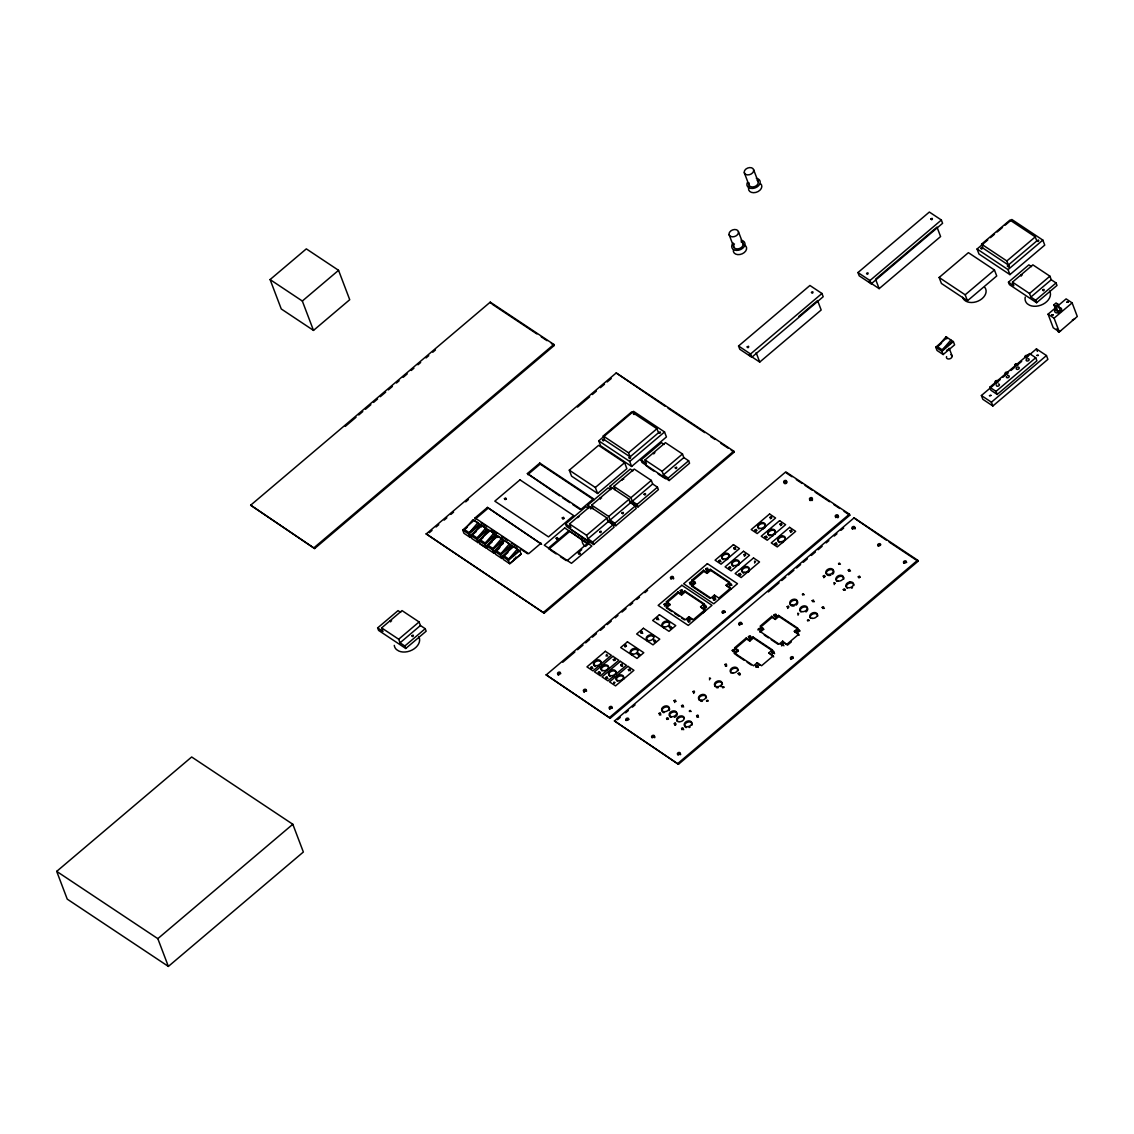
<?xml version="1.0" encoding="UTF-8"?>
<svg xmlns="http://www.w3.org/2000/svg" width="1134" height="1134" viewBox="0 0 1134 1134"><rect width="100%" height="100%" fill="white"/><g stroke="black" fill="none" stroke-linecap="round" stroke-linejoin="round"><path stroke-width="1.5" d="M606.166 678.742L607.229 677.763L607.966 678.614M670.307 628.746L671.838 627.825M729.275 568.687L730.792 567.78M592.954 668.479L592.246 667.756L591.112 668.493M681.888 706.992L683.037 706.085L683.66 706.992M681.945 729.715L683.107 728.793L683.717 729.715M755.357 531.336L756.959 530.542M735.144 651.526L734.222 650.491L732.621 651.469M630.532 670.832L629.937 670.038L628.746 670.704M641.008 633.296L642.241 632.446L642.723 633.424M719.239 561.897L720.232 561.061L721.068 561.826M765.407 526.757L765.592 525.978A3.926 2.764 -20.8 0 0 762.02 523.61L761.027 523.837A3.926 2.764 -20.8 0 0 758.958 528.912M748.78 637.946L751.247 637.124M758.079 630.05C763.508 625.869 754.294 630.603 760.234 628.931M756.009 667.26L757.725 666.083L758.405 667.43M774.281 616.329L775.996 615.152L776.818 616.244M656.997 619.731L658.06 618.909L658.826 619.745M729.502 585.739L730.693 584.733L732.011 585.144M615.082 682.625C612.204 680.839 615.549 683.774 613.82 683.278M556.553 539.26L558.396 539.203M578.623 553.945L580.48 553.888M600.496 673.525L599.546 674.177M755.627 561.628C753.132 560.281 755.797 561.925 754.535 563.017M666.948 719.452L668.536 718.913M710.579 678.43C708.169 677.041 710.55 678.812 709.473 679.819M774.607 653.708L773.586 652.362L772.24 653.794M783.92 645.813L782.899 644.481L781.539 645.898M822.589 608.405L824.418 608.334M607.781 656.062C604.294 654.786 608.731 653.156 606.095 656.047M777.116 544.816L776.492 543.796L775.5 544.93M798.79 613.763C796.919 612.19 798.138 614.203 798.081 615.209M858.721 577.73L860.182 577.22M735.853 549.423L735.3 548.374L734.251 549.494M689.486 711.5C692.902 709.246 686.325 711.387 691.216 711.457M613.763 660.569L615.238 660.13M848.714 570.997L850.472 571.026M464.458 529.564L472.991 519.656L477.797 522.845L478.562 524.872L469.263 532.753L464.458 529.564L467.109 527.31M469.263 532.753L477.797 522.845M472.354 534.823L480.901 524.9L485.692 528.104L486.472 530.131L477.159 538.012L472.354 534.823L476.351 531.435M477.159 538.012L485.692 528.104M480.433 539.926L488.967 530.017L493.772 533.207L494.537 535.234L485.239 543.129L480.433 539.926L483.084 537.672M485.239 543.129L493.772 533.207M488.159 545.326L496.692 535.418L501.497 538.622L502.263 540.635L492.964 548.53L488.159 545.326L492.142 541.953M492.964 548.53L501.497 538.622M496.054 550.585L504.602 540.677L509.407 543.866L510.172 545.893L500.859 553.789L496.054 550.585L500.051 547.212M500.859 553.789L509.407 543.866M503.964 555.844L512.497 545.936L517.302 549.125L518.068 551.152L508.769 559.034L503.964 555.844L507.947 552.456M508.769 559.034L517.302 549.125M942.311 349.924L950.859 340.016L951.624 342.029L942.311 349.924L937.506 346.721L946.054 336.812L953.368 341.589L954.601 344.849L943.162 354.545L937.01 350.449L935.763 347.174L947.202 337.478M504.913 499.527L506.416 499.116M562.747 518.819L564.25 518.451M706.836 701.322C710.111 698.771 703.477 701.492 708.226 701.039M722.812 687.771C726.214 685.234 719.466 687.941 724.016 687.402M698.501 717.241L697.934 716.107L697.041 717.283M812.639 601.559L814.368 601.672M807.578 620.822C811.448 618.696 804.289 620.652 809.194 620.582M1015.242 364.397L1015.525 364.127A1.559 1.091 -20.8 0 1 1017.935 364.453A1.559 1.091 -20.8 0 1 1015.851 366.013A1.559 1.091 -20.8 0 1 1015.525 364.127M1016.73 367.6L1016.532 367.785A1.559 1.091 -20.8 0 0 1017.028 369.386A1.559 1.091 -20.8 0 0 1019.168 368.352A1.559 1.091 -20.8 0 0 1017.921 367.104M843.866 590.261L845.354 590.006M995.411 381.194L995.695 380.939A1.559 1.091 -20.8 0 1 998.09 381.293A1.559 1.091 -20.8 0 1 995.978 382.838A1.559 1.091 -20.8 0 1 995.695 380.939M802.589 594.826C805.948 592.515 799.328 594.712 804.261 594.74M270.09 279.574L306.322 248.87L338.556 270.317L349.726 299.702L313.494 330.405L281.26 308.958L270.09 279.574L302.324 301.02L313.494 330.405M302.324 301.02L338.556 270.317M250.671 505.197L490.257 302.14L553.846 344.438L554.242 345.473L314.642 548.544L250.671 505.197L314.642 548.544M345.289 426.384L356.048 417.255M358.741 414.973L362.781 411.557M365.474 409.275L370.861 404.71M373.554 402.428L377.594 398.998M380.273 396.716L385.659 392.166M388.352 389.883L392.392 386.453M396.432 383.037L399.125 380.755M403.165 377.324L407.205 373.908M411.231 370.478L413.924 368.21M417.964 364.779L420.657 362.497M426.044 357.933L428.737 355.651M432.777 352.235L435.47 349.952M314.26 547.509L553.846 344.438M426.242 533.93L616.216 372.944L733.741 451.134L734.137 452.168L544.178 613.168L426.242 533.93L544.178 613.168M429.332 532.697L432.026 530.4M436.066 526.984L438.759 524.702M444.159 520.123L446.853 517.841M450.893 514.425L453.586 512.143M465.705 501.866L468.399 499.57M577.532 407.092L589.666 396.815M592.359 394.533L596.399 391.102M600.439 387.672L604.479 384.256M607.172 381.974L611.226 378.543M56.7 871.38L191.674 756.988L292.813 824.262L303.359 852.017L168.371 966.409L67.246 899.134L56.7 871.38L157.824 938.654L168.371 966.409M487.833 508.457L475.401 518.989L475.004 517.954L487.436 507.422L541.528 544.178L487.436 507.422M527.353 473.587L539.77 463.069L593.465 498.79L581.047 509.308L527.353 473.587L559.672 495.87M527.749 474.622L540.167 464.104L539.77 463.069M462.715 530.017L474.154 520.322L480.306 524.418L468.881 534.114L470.114 537.374L472.651 535.22L470.27 537.488L463.948 533.278L462.715 530.017L468.881 534.114M478.179 542.747L471.857 538.537L470.61 535.276L482.049 525.581L488.215 529.677L476.776 539.373L478.009 542.633M478.69 540.379L490.129 530.684L496.281 534.78L484.842 544.476L486.089 547.75L479.923 543.64L478.69 540.379L484.842 544.476M603.26 435.98L631.666 411.897L656.955 428.723L658.485 432.763L630.079 456.86L604.791 440.035L603.26 435.98L628.534 452.806L630.079 456.86M377.636 627.91L382.98 631.468L381.634 627.896L402.017 610.602L419.084 621.956L420.445 625.529L425.222 628.704L426.157 631.199L405.759 648.478L378.586 630.405L377.636 627.91L398.034 610.631L400.713 612.403M598.752 440.857L633.566 411.344L664.538 431.955L666.438 436.944L631.624 466.457L600.651 445.846L598.752 440.857L629.724 461.453L631.624 466.457M569.296 470.171L598.568 445.364L624.607 462.686L626.875 468.668L597.604 493.474L571.564 476.152L569.296 470.171L595.336 487.492L597.604 493.474M493.97 553.25L487.648 549.054L486.415 545.78L497.854 536.084L504.02 540.195L492.581 549.877L493.814 553.151L498.903 548.842M501.88 558.509L495.558 554.299L494.311 551.039L503.212 543.498M738.546 345.998L809.931 285.485L821.952 293.479L823.185 296.739L751.785 357.253L739.779 349.258L738.546 345.998L750.552 353.992L751.785 357.253M405.759 648.478L404.824 645.997L400.047 642.822L398.686 639.236L419.084 621.956M501.724 558.41L500.477 555.136L511.916 545.44L505.75 541.343M400.047 642.822L420.445 625.529M502.22 556.298L513.659 546.602L519.811 550.699L521.059 553.959L509.62 563.655L508.372 560.394L502.22 556.298L503.453 559.558L509.776 563.768L521.215 554.072M628.534 452.806L656.955 428.723M404.824 645.997L425.222 628.704M750.552 353.992L821.952 293.479M508.372 560.394L519.811 550.699M595.336 487.492L624.607 462.686M798.875 316.386L817.586 300.538L821.172 310.007L759.723 362.086L748.979 354.942M629.724 461.453L664.538 431.955M857.956 272.557L929.356 212.044L941.362 220.024L942.595 223.299L871.21 283.812L859.189 275.817L857.956 272.557L869.962 280.537L871.21 283.812M541.131 543.143L528.699 553.676L475.004 517.954M607.696 521.101L613.111 524.744L614.061 527.239L593.663 544.518L566.476 526.445L565.526 523.951L585.924 506.671L588.603 508.443M588.645 507.649L587.71 505.169L608.093 487.875L610.772 489.661M610.815 488.853L609.879 486.373L630.277 469.079L632.942 470.865M641.036 459.965L646.394 463.522L645.033 459.936L665.431 442.657L682.484 453.997L683.845 457.583L688.621 460.758L689.557 463.239L669.159 480.532L641.986 462.445L641.036 459.965L661.434 442.671L664.113 444.457M565.526 523.951L570.884 527.508L569.523 523.936L589.921 506.643L590.828 509.038M593.054 508.727L591.693 505.14L612.091 487.847M615.223 489.931L613.863 486.344L634.26 469.065L651.313 480.405L652.674 483.991L657.451 487.166L658.4 489.661L638.003 506.941L629.413 501.228M569.282 531.775L548.899 549.054L548.502 548.02L568.899 530.74L588.078 544.277L585.527 546.432M869.962 280.537L941.362 220.024M593.663 544.518L592.713 542.038L587.936 538.863L586.576 535.276L606.973 517.997L587.71 505.169M629.866 502.305L635.281 505.962L636.231 508.443L615.833 525.737L614.883 523.242L610.106 520.067L608.745 516.48L629.143 499.201L609.879 486.373M638.003 506.941L637.053 504.46L632.276 501.271L630.915 497.698L651.313 480.405M669.159 480.532L668.224 478.038L663.447 474.863L662.086 471.29L682.484 453.997M879.148 288.646L940.596 236.552L936.996 227.083L875.547 279.177L879.148 288.646L868.403 281.487M587.936 538.863L608.334 521.569L606.973 517.997M610.106 520.067L630.504 502.787L629.143 499.201M632.276 501.271L652.674 483.991M663.447 474.863L683.845 457.583M567.298 560.522L587.696 543.243L588.078 544.277M579.162 551.847L581.714 549.678M592.713 542.038L613.111 524.744M614.883 523.242L635.281 505.962M637.053 504.46L657.451 487.166M668.224 478.038L688.621 460.758M157.824 938.654L292.813 824.262M543.781 612.133L733.741 451.134M939.136 277.476L968.408 252.669L994.447 269.991L996.729 275.973L967.458 300.779L941.418 283.457L939.136 277.476L965.176 294.797L967.458 300.779M981.562 244.15L1009.983 220.067L1035.271 236.893L1036.802 240.932L1008.381 265.016L983.107 248.204L981.562 244.15L1006.85 260.976L1009.331 267.511M1005.178 225.184L1011.868 219.514L1042.841 240.11L1044.74 245.114L1009.926 274.612L978.968 254.016L977.069 249.012L987.771 239.94M990.45 237.672L994.475 234.27M997.14 232.002L1002.499 227.452M965.176 294.797L994.447 269.991M1006.85 260.976L1035.271 236.893M1009.926 274.612L1008.041 269.623L1042.841 240.11M1008.466 282.153L1013.824 285.711L1012.464 282.125L1032.861 264.846L1049.914 276.186L1051.275 279.772L1056.052 282.947L1057.001 285.442L1036.604 302.721L1009.416 284.634L1008.466 282.153L1028.864 264.86L1031.543 266.646M546.234 674.9L785.805 471.857L849.409 514.17L849.805 515.205L610.22 718.247L546.234 674.9L610.22 718.247M562.776 662.256L574.881 651.979M577.575 649.711L582.961 645.147M585.654 642.865L589.694 639.434M592.387 637.152L596.427 633.736M600.467 630.306L604.493 626.889M607.186 624.607L611.226 621.191M615.266 617.761L617.959 615.478M621.999 612.062L626.039 608.632M630.079 605.216L632.758 602.934M636.798 599.517L639.491 597.235M644.877 592.671L647.571 590.389M937.506 346.721L941.504 343.347M943.162 354.545L941.929 351.285L953.368 341.589M1036.604 302.721L1035.654 300.241L1030.877 297.051L1029.516 293.479L1049.914 276.186M678.061 591.863L678.444 592.898L666.792 602.778L666.409 601.743L678.061 591.863L681.591 594.996L685.149 591.976L684.752 590.942L681.194 593.961M703.562 570.246L703.959 571.281L692.307 581.161L691.91 580.126L703.562 570.246L707.092 573.379L710.649 570.374L710.253 569.325L706.709 572.344M1030.877 297.051L1051.275 279.772M666.409 601.743L669.542 603.827L665.998 606.846L685.375 619.731L688.919 616.726L693.342 619.66L704.994 609.794L700.571 606.846L704.129 603.841L684.752 590.942M709.884 598.228L691.896 586.264L691.499 585.229L695.057 582.21L691.91 580.126M669.542 603.827L669.939 604.861L666.395 607.881L671.923 611.566M691.896 586.264L695.454 583.259L695.057 582.21M1035.654 300.241L1056.052 282.947M1053.925 304.762L1056.066 302.962L1057.951 304.224L1060.134 309.936L1057.994 311.737L1056.094 310.475L1053.925 304.762L1055.825 306.024L1057.994 311.737M710.253 569.325L729.63 582.224L726.072 585.229L730.494 588.177L718.843 598.043L714.42 595.109L710.876 598.114L691.499 585.229M1055.825 306.024L1057.951 304.224M686.949 619.759L689.316 617.761L688.919 616.726M1048.071 314.175L1054.081 318.172L1059.255 331.78L1053.231 327.769L1048.071 314.175L1066.116 298.88L1072.126 302.877L1077.3 316.485L1058.887 332.305L1057.03 328.633M702.797 613.012L705.391 610.829L700.571 606.846M1054.081 318.172L1072.126 302.877M989.798 387.218L1029.488 353.567L1035.739 357.72L1036.901 360.796L997.211 394.448L990.96 390.294L989.798 387.218L996.035 391.372L997.211 394.448M1028.382 355.707L1036.433 348.889L1046.469 355.552L1047.901 359.35L992.874 405.986L982.838 399.31L981.392 395.525L1000.188 379.607M1002.881 377.324L1005.56 375.056M1010.933 370.506L1014.958 367.09M1017.637 364.808L1021.663 361.392M1058.263 331.879L1060.673 330.802M609.837 717.212L849.409 514.17M996.035 391.372L1035.739 357.72M614.472 720.955L854.044 517.898L917.647 560.21L918.044 561.259L678.458 764.302L614.472 720.955L678.458 764.302M992.874 405.986L991.428 402.201L1046.469 355.552M617.548 719.707L620.241 717.425M625.628 712.861L628.321 710.579M632.361 707.162L635.054 704.88M768.299 591.948L779.072 582.819M781.765 580.537L785.791 577.121M788.484 574.839L793.871 570.274M796.564 567.992L800.604 564.576M803.297 562.294L807.337 558.864M811.377 555.447L815.403 552.017M818.096 549.735L822.136 546.319M826.176 542.903L828.869 540.62M834.255 536.056L836.949 533.774M840.974 530.343L843.668 528.061M734.648 647.783L737.78 649.881L734.237 652.886L734.634 653.935L738.177 650.916L734.648 647.783L746.3 637.918L749.829 641.05L753.387 638.031L752.99 636.996L749.432 640.001M774.947 618.384L778.491 615.379L778.888 616.414L775.33 619.433L771.8 616.301L760.149 626.166L763.678 629.299L760.134 632.318L759.737 631.269L763.295 628.264M735.03 648.832L746.682 638.952L746.3 637.918M771.8 616.301L772.197 617.335L760.545 627.215L763.678 629.299M752.99 636.996L772.367 649.881L768.809 652.901L773.246 655.849L761.594 665.729L757.158 662.766L753.614 665.786L734.237 652.886M791.376 641.858L787.492 645.147L782.658 641.149L779.115 644.169L759.737 631.269M799.144 635.267L794.31 631.284L797.868 628.264L778.491 615.379M794.707 632.318L798.265 629.299L778.888 616.414M787.109 644.112L798.747 634.232L794.31 631.284M678.075 763.267L917.647 560.21M660.782 715.044L660.484 713.81L659.478 715.058M622.594 666.296L622.283 665.063L621.191 666.154M1005.518 372.661A1.503 1.049 -20.8 0 1 1007.928 372.774A1.503 1.049 -20.8 0 1 1006.085 374.39A1.503 1.049 -20.8 0 1 1005.518 372.661L1005.83 372.434M689.954 621.616L689.004 622.027M838.82 564.208C841.811 561.798 835.616 564.137 840.436 564.208M726.568 666.268L726.54 664.963L725.434 666.268M682.101 592.628C685.489 590.842 679.323 589.85 680.868 592.543M705.858 608.079C702.244 609.44 705.348 604.266 706.581 607.129M739.85 675.141L738.617 674.418L740.374 674.106M675.453 725.221L676.091 723.974L674.007 723.761L675.311 722.783L674.758 725.207M714.845 600.34C711.429 600.992 715.015 596.541 715.894 599.248M788.711 607.101L787.719 608.419M390.62 621.886L389.883 620.908L391.613 620.851M694.518 692.038L693.625 693.427M633.452 414.193L634.189 414.52M824.999 576.511L823.723 577.716M1021.21 276.129L1020.713 275.151L1022.358 274.924M653.779 453.94L653.439 452.792L654.928 452.735M771.786 517.784L770.355 518.777M600.439 499.144L600.113 497.982L601.587 497.939M579.091 516.509L577.716 517.671M745.704 555.065L744.343 556.213M626.492 646.04L625.018 646.99M835.148 583.216C831.676 582.848 836.041 581.685 834.227 584.591M781.95 524.532L780.476 525.652M690.053 620.213L687.984 620.695L688.366 621.985M655.976 641.433L654.346 642.34M599.078 674.149L598.965 673.043L600.439 672.986M674.702 702.499L674.673 701.379L676.133 701.393M792.099 531.265L790.582 532.37M585.257 546.163L584.435 545.638A13.14 9.242 -20.8 0 1 582.295 538.891M800.108 631L798.591 630.901L797.783 632.29M977.069 249.012L1008.041 269.623M1074.749 318.867L1072.339 319.958L1072.962 320.369M1012.464 282.125L1029.516 293.479M935.763 347.174L941.929 351.285M981.392 395.525L991.428 402.201M786.202 472.892L791.986 476.734M796.323 479.625L802.107 483.467M804.998 485.395L812.227 490.2M815.105 492.128L829.564 501.738M833.901 504.63L839.684 508.471M844.022 511.363L849.805 515.205M886.235 540.096L854.044 517.898M889.127 542.024L918.044 561.259M665.091 406.227L616.216 372.944M668.025 408.183L704.753 432.621M710.635 436.533L715.044 439.468M720.912 443.38L728.269 448.256M731.203 450.212L734.137 452.168M492.099 304.139L536.892 333.949M541.23 336.826L547.013 340.668M551.351 343.559L554.242 345.473M645.033 459.936L662.086 471.29M648.024 467.236L653.808 471.078M658.145 473.955L663.929 477.811M613.863 486.344L630.915 497.698M710.649 570.374L730.027 583.259M703.959 571.281L707.092 573.379M772.197 617.335L775.33 619.433M540.167 464.104L593.862 499.825M591.693 505.14L608.745 516.48M607.243 520.024L615.833 525.737M693.356 581.855L695.454 583.259M784.161 642.921L786.386 644.41M562.577 497.798L569.835 502.631M572.741 504.559L579.984 509.379M764.288 635.068L768.441 637.832M771.205 639.675L778.122 644.282M685.149 591.976L704.512 604.876L704.129 603.841M753.387 638.031L772.75 650.916L772.367 649.881M678.444 592.898L681.591 594.996M746.682 638.952L749.829 641.05M569.523 523.936L586.576 535.276M667.841 603.472L669.939 604.861M689.316 617.761L692.264 619.717M759.766 665.275L757.158 662.766M674.687 613.409L678.841 616.159M681.605 618.002L684.383 619.844M736.009 654.842L744.315 660.371M747.079 662.213L751.232 664.978M550.344 550.018L556.114 553.874M560.451 556.751L566.235 560.607M481.199 522.859L487.01 526.715M491.362 529.606L497.174 533.476M501.526 536.368L507.323 540.238M511.675 543.129L517.487 546.985M520.393 548.927L527.65 553.746M470.61 535.276L476.776 539.373M486.415 545.78L492.581 549.877M494.311 551.039L500.477 555.136M479.753 543.796L486.075 547.991M381.634 627.896L398.686 639.236M741.097 574.654L739.325 575.434M623.771 479.143L622.283 479.2L622.197 480.221M706.369 570.926L706.751 569.325L708.651 569.92M692.321 583.174L690.563 583.06L690.167 584.662M640.129 655.112L638.442 656.047M767.208 537.388L765.407 538.097M666.905 604.975L664.992 604.706L664.51 606.137M1036.433 348.889L1037.397 351.412M946.054 336.812L946.819 338.839M949.172 348.237L952.078 355.849M753.642 169.76A4.919 3.459 -20.8 0 1 747.363 174.891A4.919 3.459 -20.8 0 1 745.903 169.065A4.919 3.459 -20.8 0 1 753.642 169.76L758.235 181.851M744.287 172.708L748.879 184.785M738.447 231.705A4.919 3.459 -20.8 0 1 732.167 236.822A4.919 3.459 -20.8 0 1 730.693 230.996A4.919 3.459 -20.8 0 1 738.447 231.705L743.039 243.782M729.091 234.653L733.684 246.73M756.137 352.617L759.723 362.086M782.658 641.149L783.055 642.184M773.246 655.849L773.643 656.884L768.809 652.901M730.494 588.177L730.891 589.212L726.072 585.229M737.78 649.881L738.177 650.916M714.42 595.109L714.817 596.144M664.978 477.74L665.375 478.775M646.182 465.238L646.578 466.272M633.807 504.148L634.204 505.183M611.637 522.944L612.034 523.979M589.467 541.74L589.864 542.775L570.671 529.238M490.257 302.14L490.653 303.175M496.692 535.418L497.472 537.445M480.901 524.9L481.666 526.927M853.888 585.498L853.859 584.761A3.926 2.764 -20.8 0 0 850.472 582.989L849.479 583.188A3.926 2.764 -20.8 0 0 847.169 588.234M584.194 692.335A1.474 1.035 -20.8 0 1 584.591 690.507A1.474 1.035 -20.8 0 1 586.604 691.088M637.988 652.574A3.926 2.764 -20.8 0 1 636.911 654.006M631.539 654.729A3.926 2.764 -20.8 0 1 630.986 654.219M630.66 653.567A3.926 2.764 -20.8 0 1 633.141 649.853A3.926 2.764 -20.8 0 1 637.79 650.434M783.438 542.165A3.926 2.764 -20.8 0 1 782.488 542.562M779.653 542.576A3.926 2.764 -20.8 0 1 778.165 539.869A3.926 2.764 -20.8 0 1 781.241 537.147L782.233 536.935A3.926 2.764 -20.8 0 1 785.338 538.055M784.161 482.46A1.474 1.035 -20.8 0 1 785.961 481.454A1.474 1.035 -20.8 0 1 786.868 482.659M786.457 483.183A1.474 1.035 -20.8 0 1 784.118 483.027M733.088 566.32A3.926 2.764 -20.8 0 1 734.648 561.231A3.926 2.764 -20.8 0 1 739.411 563.796M739.056 564.548A3.926 2.764 -20.8 0 1 738.475 565.256M835.786 517.628A1.474 1.035 -20.8 0 1 836.41 516.083A1.474 1.035 -20.8 0 1 838.338 516.211A1.474 1.035 -20.8 0 1 837.7 517.77M722.457 612.927A1.474 1.035 -20.8 0 1 725.193 612.261M609.681 709.232A1.474 1.035 -20.8 0 1 610.517 707.602A1.474 1.035 -20.8 0 1 612.374 708.084M812.468 500.122A1.474 1.035 -20.8 0 1 811.916 500.59M810.215 500.633A1.474 1.035 -20.8 0 1 810.498 498.988A1.474 1.035 -20.8 0 1 812.568 499.045M764.982 527.494A3.926 2.764 -20.8 0 1 764.33 528.175M763.508 528.742A3.926 2.764 -20.8 0 1 762.572 529.153M775.287 533.745A3.926 2.764 -20.8 0 1 774.763 534.468M773.147 535.617A3.926 2.764 -20.8 0 1 772.183 535.943M769.405 535.787A3.926 2.764 -20.8 0 1 770.085 530.939A3.926 2.764 -20.8 0 1 775.628 532.229M723.138 559.686A3.926 2.764 -20.8 0 1 724.513 554.597A3.926 2.764 -20.8 0 1 729.403 557.035M727.759 559.133A3.926 2.764 -20.8 0 1 726.866 559.615M669.74 625.33A3.926 2.764 -20.8 0 1 668.663 626.762M664.042 627.839A3.926 2.764 -20.8 0 1 662.738 626.974M662.412 626.322A3.926 2.764 -20.8 0 1 664.878 622.609A3.926 2.764 -20.8 0 1 669.528 623.19M558.693 675.283A1.474 1.035 -20.8 0 1 558.481 673.539A1.474 1.035 -20.8 0 1 560.749 673.667M601.885 670.903A3.926 2.764 -20.8 0 1 604.45 666.097A3.926 2.764 -20.8 0 1 608.816 668.762M743.649 573.209A3.926 2.764 -20.8 0 1 744.074 568.191A3.926 2.764 -20.8 0 1 749.546 569.963M748.922 571.479A3.926 2.764 -20.8 0 1 748.27 572.16M670.846 578.964A1.474 1.035 -20.8 0 1 672.59 577.447A1.474 1.035 -20.8 0 1 673.412 578.964M594.925 666.338A3.926 2.764 -20.8 0 1 596.498 661.25A3.926 2.764 -20.8 0 1 601.247 663.829M599.532 665.899A3.926 2.764 -20.8 0 1 598.624 666.353M616.372 673.553A3.926 2.764 -20.8 0 1 616.102 674.319M614.018 676.218A3.926 2.764 -20.8 0 1 613.055 676.573M610.248 676.488A3.926 2.764 -20.8 0 1 609.568 676.077M609.071 675.51A3.926 2.764 -20.8 0 1 611.68 671.215A3.926 2.764 -20.8 0 1 616.386 672.802M617.293 681.208A3.926 2.764 -20.8 0 1 619.405 676.133A3.926 2.764 -20.8 0 1 623.757 679.068M653.893 639.207A3.926 2.764 -20.8 0 1 653.411 639.945M648.081 641.475A3.926 2.764 -20.8 0 1 646.876 640.526M646.607 639.859A3.926 2.764 -20.8 0 1 649.343 636.202A3.926 2.764 -20.8 0 1 653.864 637.024M686.283 727.617A3.926 2.764 -20.8 0 1 685.049 724.087A3.926 2.764 -20.8 0 1 689.911 721.961A3.926 2.764 -20.8 0 1 691.995 725.122M690.082 727.121A3.926 2.764 -20.8 0 1 689.146 727.518M677.31 721.55A3.926 2.764 -20.8 0 1 679.436 717.468A3.926 2.764 -20.8 0 1 684.383 718.176M730.976 673.029A3.926 2.764 -20.8 0 1 733.599 668.465A3.926 2.764 -20.8 0 1 738.163 670.619M662.143 711.302A3.926 2.764 -20.8 0 1 666.211 706.936A3.926 2.764 -20.8 0 1 669.131 710.635M663.957 712.691A3.926 2.764 -20.8 0 1 662.539 711.911M810.583 618.384A3.926 2.764 -20.8 0 1 813.248 613.834A3.926 2.764 -20.8 0 1 817.784 616.017M651.979 737.71A1.474 1.035 -20.8 0 1 653.737 736.32A1.474 1.035 -20.8 0 1 654.672 737.71M852.357 529.068A1.474 1.035 -20.8 0 1 854.015 527.508A1.474 1.035 -20.8 0 1 854.951 528.983M677.792 754.762A1.474 1.035 -20.8 0 1 679.493 753.486A1.474 1.035 -20.8 0 1 680.556 754.691M739.524 625.358A1.474 1.035 -20.8 0 1 740.233 623.53A1.474 1.035 -20.8 0 1 742.061 624.338M790.894 659.393A1.474 1.035 -20.8 0 1 793.148 657.805M903.869 563.159A1.474 1.035 -20.8 0 1 906.69 562.507M836.963 581.416A3.926 2.764 -20.8 0 1 839.259 576.568A3.926 2.764 -20.8 0 1 843.824 579.035M852.527 587.667A3.926 2.764 -20.8 0 1 851.677 588.22M670.761 717.411A3.926 2.764 -20.8 0 1 672.207 712.322A3.926 2.764 -20.8 0 1 677.055 714.803M676.714 715.568A3.926 2.764 -20.8 0 1 676.133 716.277M675.368 716.901A3.926 2.764 -20.8 0 1 674.475 717.368M794.126 605.967A3.926 2.764 -20.8 0 1 790.143 603.486A3.926 2.764 -20.8 0 1 795.033 600.226A3.926 2.764 -20.8 0 1 797.315 603.841M796.748 604.564A3.926 2.764 -20.8 0 1 795.997 605.173M626.195 720.544A1.474 1.035 -20.8 0 1 628.831 719.495M832.569 574.229A3.926 2.764 -20.8 0 0 833.646 572.798L833.83 572.032A3.926 2.764 -20.8 0 0 830.258 569.651L829.266 569.892A3.926 2.764 -20.8 0 0 826.643 574.442M830.811 575.207A3.926 2.764 -20.8 0 1 827.196 574.952M800.703 611.906A3.926 2.764 -20.8 0 1 803.864 606.988A3.926 2.764 -20.8 0 1 807.295 610.602M806.713 611.311A3.926 2.764 -20.8 0 1 805.934 611.921M715.115 686.58A3.926 2.764 -20.8 0 1 718.077 682.101A3.926 2.764 -20.8 0 1 722.386 684.497M721.649 685.999A3.926 2.764 -20.8 0 1 720.955 686.651M718.148 687.743A3.926 2.764 -20.8 0 1 716.319 687.516M878.099 545.964A1.474 1.035 -20.8 0 1 880.608 544.887M699.224 700.259A3.926 2.764 -20.8 0 1 701.861 695.709A3.926 2.764 -20.8 0 1 706.425 697.864M702.4 701.266A3.926 2.764 -20.8 0 1 700.529 701.138M741.069 241.84A4.919 3.459 -20.8 0 1 742.26 246.588A4.919 3.459 -20.8 0 1 735.654 248.672A4.919 3.459 -20.8 0 1 734.449 243.923M744.202 244.887A6.875 4.834 -20.8 0 1 742.316 253.761A6.875 4.834 -20.8 0 1 733.4 249.863M741.112 240.21A6.875 4.834 -20.8 0 1 744.159 246.673A6.875 4.834 -20.8 0 1 734.591 250.061A6.875 4.834 -20.8 0 1 733.216 243.002M757.186 180.363A4.919 3.459 -20.8 0 1 754.408 186.685A4.919 3.459 -20.8 0 1 749.078 182.914M760.588 183.68A6.875 4.834 -20.8 0 1 755.811 192.426A6.875 4.834 -20.8 0 1 749.106 186.586M756.307 178.279A6.875 4.834 -20.8 0 1 759.624 184.303A6.875 4.834 -20.8 0 1 750.807 188.372A6.875 4.834 -20.8 0 1 747.49 182.333M984.865 287.441A12.29 8.647 -20.8 0 1 978.146 301.077A12.29 8.647 -20.8 0 1 962.61 297.236M1058.32 307.484A3.7 2.594 -20.8 0 1 1061.396 310.688A3.7 2.594 -20.8 0 1 1055.655 312.601A3.7 2.594 -20.8 0 1 1056.505 308.094M1049.701 291.041A13.14 9.242 -20.8 0 1 1045.094 302.962A13.14 9.242 -20.8 0 1 1029.629 305.273L1027.376 303.841A13.14 9.242 -20.8 0 1 1025.235 297.094M515.913 557.021A3.983 2.792 -20.8 0 1 515.474 557.772M514.822 558.467A3.983 2.792 -20.8 0 1 513.986 559.034M949.03 348.662A3.983 2.792 -20.8 0 1 948.364 349.343M947.528 349.924A3.983 2.792 -20.8 0 1 946.578 350.335M950.845 354.715A2.948 2.07 -20.8 0 1 951.795 357.352A2.948 2.07 -20.8 0 1 948.152 358.954A2.948 2.07 -20.8 0 1 946.578 356.6M418.857 636.812A13.14 9.242 -20.8 0 1 414.25 648.733A13.14 9.242 -20.8 0 1 398.785 651.029L396.546 649.598A13.14 9.242 -20.8 0 1 394.278 645.374M1028.127 358.684A1.559 1.091 -20.8 0 1 1028.907 360.243A1.559 1.091 -20.8 0 1 1026.525 360.81A1.559 1.091 -20.8 0 1 1026.979 358.954M1007.474 375.666A1.503 1.049 -20.8 0 1 1009.246 376.36A1.503 1.049 -20.8 0 1 1007.63 377.792A1.503 1.049 -20.8 0 1 1006.411 376.601M998.487 383.944A1.559 1.091 -20.8 0 1 999.267 385.291A1.559 1.091 -20.8 0 1 997.268 386.226A1.559 1.091 -20.8 0 1 996.488 384.88M775.032 543.555C776.847 545.865 777.3 540.875 775.032 543.555M843.271 589.595C845.085 591.92 845.539 586.93 843.271 589.595M605.769 677.522C607.569 679.847 608.037 674.858 605.769 677.522M669.911 627.513C671.739 629.88 672.221 624.82 669.911 627.513M738.149 673.568C739.978 675.921 740.459 670.874 738.149 673.568M728.893 567.468C730.679 569.807 731.175 564.817 728.893 567.468M989.5 395.667L991.003 395.412L989.5 395.667M790.015 530.84C791.759 533.207 792.354 528.203 790.015 530.84M858.254 576.88C859.997 579.247 860.593 574.243 858.254 576.88M733.811 548.105C735.527 550.486 736.164 545.482 733.811 548.105M729.105 584.705C731.402 588.05 732.436 581.09 729.105 584.705M797.344 630.759C799.64 634.104 800.675 627.145 797.344 630.759M590.729 667.458C592.274 669.925 593.195 664.893 590.729 667.458M658.967 713.513C660.512 715.979 661.434 710.947 658.967 713.513M620.766 664.765C622.311 667.231 623.246 662.199 620.766 664.765M613.281 659.719C614.784 662.199 615.776 657.181 613.281 659.719M681.52 705.773C683.022 708.254 684.015 703.236 681.52 705.773M681.577 728.482C683.065 730.976 684.1 725.958 681.577 728.482M658.911 432.578C660.385 435.116 661.434 430.069 658.911 432.578M1037.227 240.748C1038.687 243.286 1039.807 238.197 1037.227 240.748M754.989 530.117C756.421 532.626 757.555 527.608 754.989 530.117M779.994 524.106C781.411 526.63 782.559 521.597 779.994 524.106M823.227 576.157C824.659 578.68 825.793 573.662 823.227 576.157M848.232 570.147C849.649 572.67 850.798 567.652 848.232 570.147M504.432 498.677C505.849 501.242 507.026 496.153 504.432 498.677M663.985 604.379C665.913 607.909 667.586 600.921 663.985 604.379M732.224 650.42C734.152 653.949 735.824 646.975 732.224 650.42M629.087 457.824C630.362 460.447 631.794 455.372 629.087 457.824M1007.403 265.994C1008.665 268.616 1010.111 263.542 1007.403 265.994M562.251 517.969C563.485 520.605 564.973 515.531 562.251 517.969M411.855 635.777C413.059 638.428 414.59 633.367 411.855 635.777M556.156 538.225C557.361 540.875 558.892 535.801 556.156 538.225M578.227 552.91C579.446 555.561 580.977 550.486 578.227 552.91M599.744 531.818C600.949 534.468 602.48 529.408 599.744 531.818M621.914 513.036C623.133 515.672 624.664 510.612 621.914 513.036M598.313 672.363C599.517 674.971 600.992 670.01 598.313 672.363M644.084 494.24C645.303 496.89 646.834 491.816 644.084 494.24M675.254 467.832C676.459 470.468 677.99 465.408 675.254 467.832M628.349 669.67C629.554 672.292 631.071 667.274 628.349 669.67M640.653 632.077C641.858 634.686 643.375 629.682 640.653 632.077M637.988 654.488C639.207 657.096 640.682 652.121 637.988 654.488M653.978 640.937C655.183 643.559 656.699 638.541 653.978 640.937M680.202 590.601C681.874 594.23 683.972 587.27 680.202 590.601M689.515 582.706C691.173 586.349 693.285 579.375 689.515 582.706M747.193 346.919C748.412 349.57 749.943 344.495 747.193 346.919M687.445 619.915C689.118 623.558 691.216 616.584 687.445 619.915M666.551 718.417C667.742 721.026 669.258 716.008 666.551 718.417M705.717 568.984C707.375 572.613 709.487 565.653 705.717 568.984M703.647 606.194C705.305 609.823 707.418 602.863 703.647 606.194M718.899 560.664C720.09 563.286 721.607 558.268 718.899 560.664M712.946 598.298C714.618 601.941 716.716 594.967 712.946 598.298M696.588 715.724C697.793 718.332 699.309 713.329 696.588 715.724M738.957 574.017C740.176 576.625 741.65 571.664 738.957 574.017M743.904 554.654C745.095 557.276 746.611 552.258 743.904 554.654M811.49 292.43C812.695 295.067 814.226 290.006 811.49 292.43M765.195 524.943L765.011 525.708A3.926 2.764 -20.8 0 1 758.561 527.877A3.926 2.764 -20.8 0 1 760.63 522.802L761.623 522.576A3.926 2.764 -20.8 0 1 765.195 524.943M769.986 517.373C771.177 519.982 772.693 514.978 769.986 517.373M748.44 636.642C750.113 640.285 752.211 633.311 748.44 636.642M755.683 665.97C757.356 669.599 759.454 662.639 755.683 665.97M773.955 615.025C775.613 618.668 777.726 611.694 773.955 615.025M771.885 652.234C773.544 655.877 775.656 648.903 771.885 652.234M866.603 273.478C867.822 276.115 869.353 271.054 866.603 273.478M787.138 606.718C788.328 609.341 789.845 604.323 787.138 606.718M781.184 644.353C782.857 647.982 784.955 641.022 781.184 644.353M812.142 600.708C813.333 603.316 814.85 598.298 812.142 600.708M822.193 607.37C823.397 609.979 824.843 605.003 822.193 607.37M833.433 570.997L833.249 571.763A3.926 2.764 -20.8 0 1 826.799 573.917A3.926 2.764 -20.8 0 1 828.869 568.857L829.861 568.616A3.926 2.764 -20.8 0 1 833.433 570.997M930.901 218.975C932.12 221.626 933.58 216.594 930.901 218.975M1042.685 290.02C1043.89 292.671 1045.42 287.597 1042.685 290.02M1036.901 355.424L1038.375 355.367L1036.901 355.424M1051.941 314.827L1053.33 314.77L1051.941 314.827M1066.91 302.126L1068.299 302.083L1066.91 302.126M624.678 645.572C625.699 648.251 627.485 643.261 624.678 645.572M692.917 691.627C693.951 694.292 695.695 689.359 692.917 691.627M673.993 700.699C674.971 703.392 676.856 698.388 673.993 700.699M656.671 618.498C657.677 621.219 659.534 616.173 656.671 618.498M724.909 664.552C725.916 667.26 727.773 662.228 724.909 664.552M765.067 536.68C766.045 539.387 767.931 534.398 765.067 536.68M602.565 440.105C603.543 442.841 605.457 437.809 602.565 440.105M980.882 248.275C981.846 250.997 983.773 245.965 980.882 248.275M519.982 479.838L494.821 501.157L548.516 536.878L573.676 515.559L519.982 479.838M564.704 527.948L544.306 545.227L571.479 563.314L591.877 546.035L564.704 527.948M681.874 585.272L658.159 605.386L688.253 625.415L711.982 605.301L681.874 585.272M707.389 563.655L683.66 583.769L713.754 603.798L737.483 583.684L707.389 563.655M605.329 651.299L586.958 666.877L592.954 670.874L611.339 655.296L605.329 651.299M733.443 544.618L715.086 560.182L721.082 564.179L739.453 548.615L733.443 544.618M769.575 514L751.204 529.564L757.214 533.561L775.571 517.997L769.575 514M627.442 641.83L620.695 647.542L637.024 658.415L643.786 652.702L627.442 641.83M643.417 628.264L636.67 633.991L653.014 644.863L659.761 639.151L643.417 628.264M659.407 614.727L652.66 620.454L669.003 631.326L675.751 625.599L659.407 614.727M612.856 656.303L594.5 671.867L600.496 675.864L618.866 660.3L612.856 656.303M743.493 551.28L725.108 566.858L731.118 570.856L749.489 555.277L743.493 551.28M779.597 520.676L761.24 536.24L767.236 540.238L785.607 524.673L779.597 520.676M620.383 661.32L602.012 676.885L608.008 680.882L626.393 665.304L620.383 661.32M753.515 557.971L735.144 573.535L741.154 577.532L759.525 561.968L753.515 557.971M789.633 527.353L771.276 542.917L777.286 546.914L795.643 531.35L789.633 527.353M627.91 666.324L609.553 681.888L615.549 685.886L633.92 670.322L627.91 666.324M781.836 535.9L780.844 536.113A3.926 2.764 -20.8 0 0 777.683 539.713A3.926 2.764 -20.8 0 0 781.439 541.683A3.926 2.764 -20.8 0 0 785.252 538.409L785.224 537.672A3.926 2.764 -20.8 0 0 781.836 535.9M850.075 581.955L849.082 582.153A3.926 2.764 -20.8 0 0 845.921 585.768A3.926 2.764 -20.8 0 0 849.678 587.724A3.926 2.764 -20.8 0 0 853.491 584.464L853.463 583.726A3.926 2.764 -20.8 0 0 850.075 581.955M584.095 691.4A1.474 1.035 -20.8 0 0 586.207 690.053A1.474 1.035 -20.8 0 0 584.038 689.557A1.474 1.035 -20.8 0 0 584.095 691.4M810.427 499.796A1.474 1.035 -20.8 0 0 812.298 498.251A1.474 1.035 -20.8 0 0 809.959 498.053A1.474 1.035 -20.8 0 0 810.427 499.796M632.786 654.219A3.926 2.764 -20.8 0 0 637.719 650.037A3.926 2.764 -20.8 0 0 631.468 649.598A3.926 2.764 -20.8 0 0 632.786 654.219M558.297 674.248A1.474 1.035 -20.8 0 0 560.409 672.901A1.474 1.035 -20.8 0 0 558.24 672.391A1.474 1.035 -20.8 0 0 558.297 674.248M784.671 482.616A1.474 1.035 -20.8 0 0 786.514 481.057A1.474 1.035 -20.8 0 0 784.175 480.887A1.474 1.035 -20.8 0 0 784.671 482.616M671.356 578.595A1.474 1.035 -20.8 0 0 673.27 577.093A1.474 1.035 -20.8 0 0 670.959 576.837A1.474 1.035 -20.8 0 0 671.356 578.595M836.212 516.991A1.474 1.035 -20.8 0 0 838.054 515.417A1.474 1.035 -20.8 0 0 835.715 515.261A1.474 1.035 -20.8 0 0 836.212 516.991M722.854 612.899A1.474 1.035 -20.8 0 0 724.881 611.481A1.474 1.035 -20.8 0 0 722.641 611.098A1.474 1.035 -20.8 0 0 722.854 612.899M610.106 708.594A1.474 1.035 -20.8 0 0 611.977 707.049A1.474 1.035 -20.8 0 0 609.638 706.865A1.474 1.035 -20.8 0 0 610.106 708.594M723.563 558.92A3.926 2.764 -20.8 0 0 729.091 555.235A3.926 2.764 -20.8 0 0 723.223 554.044A3.926 2.764 -20.8 0 0 723.563 558.92M769.844 535.007A3.926 2.764 -20.8 0 0 775.245 531.194A3.926 2.764 -20.8 0 0 769.263 530.173A3.926 2.764 -20.8 0 0 769.844 535.007M664.538 626.974A3.926 2.764 -20.8 0 0 669.457 622.807A3.926 2.764 -20.8 0 0 663.206 622.368A3.926 2.764 -20.8 0 0 664.538 626.974M602.934 670.605A3.926 2.764 -20.8 0 0 608.504 666.962A3.926 2.764 -20.8 0 0 602.678 665.701A3.926 2.764 -20.8 0 0 602.934 670.605M610.716 675.68A3.926 2.764 -20.8 0 0 615.989 671.767A3.926 2.764 -20.8 0 0 609.936 670.903A3.926 2.764 -20.8 0 0 610.716 675.68M744.145 572.344A3.926 2.764 -20.8 0 0 749.092 568.191A3.926 2.764 -20.8 0 0 742.855 567.723A3.926 2.764 -20.8 0 0 744.145 572.344M733.5 565.582A3.926 2.764 -20.8 0 0 739.127 561.996A3.926 2.764 -20.8 0 0 733.344 560.664A3.926 2.764 -20.8 0 0 733.5 565.582M618.54 680.698A3.926 2.764 -20.8 0 0 623.487 676.544A3.926 2.764 -20.8 0 0 617.25 676.077A3.926 2.764 -20.8 0 0 618.54 680.698M648.563 640.653A3.926 2.764 -20.8 0 0 653.737 636.67A3.926 2.764 -20.8 0 0 647.627 635.919A3.926 2.764 -20.8 0 0 648.563 640.653M595.336 665.601A3.926 2.764 -20.8 0 0 600.963 662.029A3.926 2.764 -20.8 0 0 595.194 660.668A3.926 2.764 -20.8 0 0 595.336 665.601M732.777 673.015A3.926 2.764 -20.8 0 0 737.695 668.847A3.926 2.764 -20.8 0 0 731.444 668.408A3.926 2.764 -20.8 0 0 732.777 673.015M686.779 726.752A3.926 2.764 -20.8 0 0 691.726 722.585A3.926 2.764 -20.8 0 0 685.489 722.131A3.926 2.764 -20.8 0 0 686.779 726.752M678.954 721.72A3.926 2.764 -20.8 0 0 684.227 717.822A3.926 2.764 -20.8 0 0 678.175 716.943A3.926 2.764 -20.8 0 0 678.954 721.72M663.574 711.642A3.926 2.764 -20.8 0 0 669.202 708.07A3.926 2.764 -20.8 0 0 663.433 706.723A3.926 2.764 -20.8 0 0 663.574 711.642M701.025 700.259A3.926 2.764 -20.8 0 0 705.958 696.092A3.926 2.764 -20.8 0 0 699.706 695.652A3.926 2.764 -20.8 0 0 701.025 700.259M812.383 618.399A3.926 2.764 -20.8 0 0 817.331 614.245A3.926 2.764 -20.8 0 0 811.094 613.763A3.926 2.764 -20.8 0 0 812.383 618.399M652.333 737.454A1.474 1.035 -20.8 0 0 654.446 736.108A1.474 1.035 -20.8 0 0 652.277 735.612A1.474 1.035 -20.8 0 0 652.333 737.454M852.91 528.671A1.474 1.035 -20.8 0 0 854.752 527.097A1.474 1.035 -20.8 0 0 852.414 526.941A1.474 1.035 -20.8 0 0 852.91 528.671M678.345 754.649A1.474 1.035 -20.8 0 0 680.216 753.089A1.474 1.035 -20.8 0 0 677.877 752.905A1.474 1.035 -20.8 0 0 678.345 754.649M739.737 624.536A1.474 1.035 -20.8 0 0 741.65 623.02A1.474 1.035 -20.8 0 0 739.34 622.764A1.474 1.035 -20.8 0 0 739.737 624.536M791.234 658.84A1.474 1.035 -20.8 0 0 793.261 657.408A1.474 1.035 -20.8 0 0 791.022 657.025A1.474 1.035 -20.8 0 0 791.234 658.84M878.666 545.851A1.474 1.035 -20.8 0 0 880.537 544.292A1.474 1.035 -20.8 0 0 878.198 544.107A1.474 1.035 -20.8 0 0 878.666 545.851M904.45 563.031A1.474 1.035 -20.8 0 0 906.293 561.472A1.474 1.035 -20.8 0 0 903.954 561.302A1.474 1.035 -20.8 0 0 904.45 563.031M838.083 581.047A3.926 2.764 -20.8 0 0 843.483 577.249A3.926 2.764 -20.8 0 0 837.502 576.228A3.926 2.764 -20.8 0 0 838.083 581.047M671.172 716.66A3.926 2.764 -20.8 0 0 676.743 713.017A3.926 2.764 -20.8 0 0 670.917 711.755A3.926 2.764 -20.8 0 0 671.172 716.66M791.801 604.975A3.926 2.764 -20.8 0 0 797.33 601.289A3.926 2.764 -20.8 0 0 791.461 600.099A3.926 2.764 -20.8 0 0 791.801 604.975M626.535 720.288A1.474 1.035 -20.8 0 0 628.647 718.956A1.474 1.035 -20.8 0 0 626.478 718.446A1.474 1.035 -20.8 0 0 626.535 720.288M801.738 611.623A3.926 2.764 -20.8 0 0 807.365 608.037A3.926 2.764 -20.8 0 0 801.582 606.704A3.926 2.764 -20.8 0 0 801.738 611.623M716.801 686.694A3.926 2.764 -20.8 0 0 721.975 682.711A3.926 2.764 -20.8 0 0 715.866 681.959A3.926 2.764 -20.8 0 0 716.801 686.694M1025.887 357.621A1.559 1.091 -20.8 0 0 1027.843 355.963A1.559 1.091 -20.8 0 0 1025.363 355.793A1.559 1.091 -20.8 0 0 1025.887 357.621"/></g></svg>
